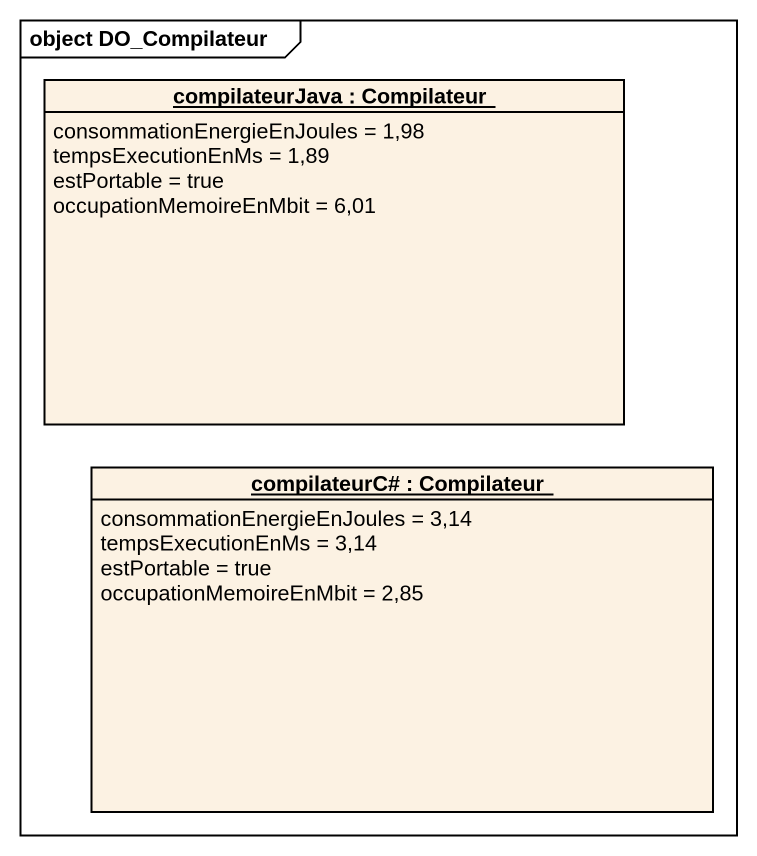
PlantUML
@startuml
mainframe object DO_Compilateur
hide circle
hide empty members
object "compilateurJava : Compilateur" as compilateurJava {
  consommationEnergieEnJoules = 1,98
  tempsExecutionEnMs = 1,89
  estPortable = true
  occupationMemoireEnMbit = 6,01
}
object "compilateurC# : Compilateur" as compilateurC {
  consommationEnergieEnJoules = 3,14
  tempsExecutionEnMs = 3,14
  estPortable = true
  occupationMemoireEnMbit = 2,85
}
@enduml
